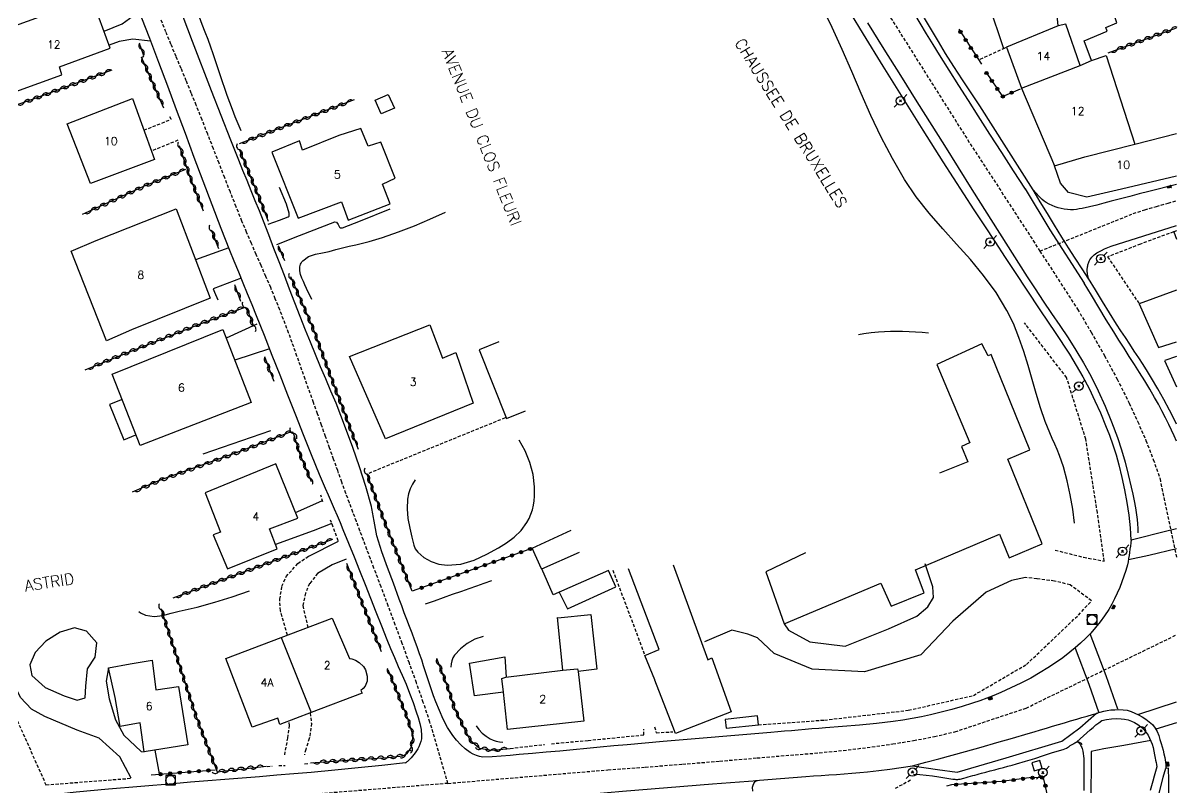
# Model space of a CAD drawing. Header units: millimetres. Extents: x 157000 to 158001, y 157000 to 158002.
# Drawn here: x 157819.8 to 158000.2, y 157739.4 to 157858.9 of the extents above; entities that cross this region are included whole.
import ezdxf
from ezdxf.enums import TextEntityAlignment as Align

# ---------------------------------------------------------------- set-up
doc = ezdxf.new("R2010")
doc.units = ezdxf.units.MM
doc.linetypes.add('DASHED', pattern=[0.75, 0.5, -0.25])
doc.layers.get('0').update_dxf_attribs({"linetype": 'CONTINUOUS'})
for name, color, linetype in [('W0001', 6, 'DASHED'), ('W0006', 2, 'CONTINUOUS'), ('W0008', 7, 'CONTINUOUS'), ('W0014', 7, 'CONTINUOUS'), ('W0017', 7, 'CONTINUOUS'), ('W0020', 2, 'CONTINUOUS'), ('W0021', 2, 'CONTINUOUS'), ('W0051', 7, 'CONTINUOUS'), ('W0101', 7, 'CONTINUOUS'), ('W0104', 1, 'CONTINUOUS'), ('W0112', 1, 'DASHED'), ('W0132', 7, 'CONTINUOUS'), ('W0300', 7, 'CONTINUOUS'), ('W0310', 3, 'CONTINUOUS'), ('W0323', 7, 'CONTINUOUS'), ('W0401', 7, 'CONTINUOUS'), ('W0420', 7, 'CONTINUOUS'), ('W0439', 7, 'CONTINUOUS'), ('W0473', 7, 'CONTINUOUS'), ('W0989', 7, 'CONTINUOUS'), ('W0991', 7, 'CONTINUOUS'), ('W1102', 7, 'CONTINUOUS')]:
    doc.layers.add(name, color=color, linetype=linetype)
doc.styles.get("Standard").update_dxf_attribs({"font": 'romans.shx', "width": 0.85})

# ---------------------------------------------------------------- blocks, each defined once
blk = doc.blocks.new('T473')
for p, q in [((-0.166667, 0.166667), (0.166667, -0.166667)), ((-0.166667, -0.166667), (0.166667, 0.166667)), ((0.500001, 0.500001), (1.000002, 1.000002)), ((-1.000002, -1.000002), (-0.500001, -0.500001))]:
    blk.add_line(p, q)
blk.add_ellipse((0, 0), major_axis=(0.471405, 0.471405), ratio=1, start_param=5.4977871438, end_param=11.780972451)
blk = doc.blocks.new('T420')
for p, q in [((0.75, 0.75), (-0.75, 0.75)), ((-0.75, 0.75), (-0.75, -0.75)), ((0.75, 0.75), (0.75, -0.75)), ((0.75, -0.75), (-0.75, -0.75))]:
    blk.add_line(p, q)
blk.add_ellipse((0, 0), major_axis=(-0.53, 0.53), ratio=1, start_param=3.926991, end_param=10.210176)
blk = doc.blocks.new('T401')
for p, q in [((-0.3, 0.3), (0, 0.3)), ((-0.3, -0.25), (-0.3, 0.3)), ((-0.3, 0.15), (0, 0.15)), ((-0.3, 0), (0, 0)), ((0, 0.3), (0, -0.25)), ((-0.3, -0.15), (0, -0.15)), ((-0.3, -0.25), (-0.3, -0.3)), ((-0.3, -0.3), (0, -0.3)), ((0, -0.3), (0, -0.25))]:
    blk.add_line(p, q)
blk = doc.blocks.new('t310o')
at = {"color": 0, "linetype": 'Continuous'}
for centre, start, end in [((-0.5, 0.38), 216.8699, 323.1304), ((0.5, -0.37), 36.8699, 143.1303)]:
    blk.add_arc(centre, 0.625, start, end, dxfattribs=at)
blk = doc.blocks.new('t323o')
at = {"color": 0, "linetype": 'Continuous'}
for radius in [0.25, 0.15]:
    blk.add_circle((0, 0), radius, dxfattribs=at)

msp = doc.modelspace()

# ---------------------------------------------------------------- linework, layer by layer
at = {"layer": 'W0001'}
for points in [[(157951.33, 157866.1), (157966.94, 157841.35), (157978.65, 157823.31)], [(157886.17, 157740.16), (157883.35, 157749.72), (157882.32, 157752.8), (157881.24, 157755.87), (157880.14, 157758.93), (157879.03, 157761.99), (157877.94, 157764.95), (157876.84, 157767.89), (157875.72, 157770.84), (157874.61, 157773.79), (157874.06, 157775.25), (157873.51, 157776.71), (157872.96, 157778.16), (157872.41, 157779.62), (157871.86, 157781.08), (157871.31, 157782.54), (157870.76, 157784), (157870.23, 157785.46), (157869.58, 157787.23), (157868.94, 157789.01), (157868.31, 157790.79), (157867.68, 157792.57), (157867.05, 157794.34), (157866.42, 157796.12), (157865.79, 157797.9), (157865.15, 157799.68), (157863.86, 157803.3), (157862.58, 157806.92), (157861.27, 157810.53), (157859.9, 157814.12), (157859.19, 157815.87), (157858.47, 157817.61), (157857.72, 157819.34), (157856.97, 157821.06), (157856.21, 157822.79), (157855.46, 157824.52), (157854.72, 157826.25), (157853.99, 157827.99), (157853.08, 157830.24), (157852.18, 157832.5), (157851.29, 157834.77), (157850.41, 157837.03), (157849.53, 157839.3), (157848.64, 157841.57), (157847.75, 157843.83), (157846.85, 157846.09), (157846.07, 157848), (157845.28, 157849.91), (157844.49, 157851.82), (157843.69, 157853.72), (157842.89, 157855.63), (157842.11, 157857.54), (157841.34, 157859.45)], [(157978.65, 157823.31), (157993.22, 157829.16), (157995.02, 157829.75), (157996.84, 157830.3), (157998.67, 157830.82), (158000, 157831.17)], [(157978.65, 157823.31), (157984.53, 157814.23), (157986.66, 157810.63), (157988.73, 157806.99), (157990.72, 157803.31), (157992.59, 157799.56), (157993.93, 157796.66), (157995.2, 157793.72), (157996.36, 157790.75), (157997.41, 157787.73), (158000, 157775.34)], [(157886.17, 157740.16), (157911.16, 157742.27), (157916.99, 157742.7), (157922.81, 157743.16), (157928.63, 157743.63), (157934.45, 157744.13), (157938.94, 157744.51), (157943.44, 157744.87), (157947.93, 157745.3), (157952.41, 157745.85), (157955.67, 157746.32), (157958.92, 157746.85), (157962.17, 157747.47), (157965.38, 157748.22), (157976.48, 157751.91), (158000, 157763.37)], [(157886.17, 157740.16), (157871.14, 157738.93), (157868.86, 157738.75), (157866.58, 157738.56), (157864.3, 157738.38), (157862.02, 157738.2), (157859.74, 157738.01), (157857.47, 157737.83), (157855.19, 157737.64), (157852.91, 157737.45), (157848.12, 157737.06), (157843.33, 157736.67), (157838.53, 157736.27), (157833.74, 157735.85), (157830.57, 157735.58), (157827.4, 157735.32), (157824.23, 157735.02), (157821.07, 157734.67), (157817.74, 157734.23)]]:
    msp.add_lwpolyline(points, dxfattribs=at)
at = {"layer": 'W0006'}
for points in [[(157986.67, 157745.13), (157986.6, 157736.6), (157986.7, 157725.03), (157986.73, 157711.4), (157987.03, 157707.82), (157987.7, 157705.71), (157988.3, 157704.36), (157997.4, 157707.34)], [(157995.98, 157746.85), (157991.74, 157746.05), (157988.64, 157745.57), (157986.65, 157745.14)], [(157933.8, 157738.92), (157933.74, 157739.56), (157933.83, 157739.88), (157933.94, 157740.14), (157934.16, 157740.43), (157934.45, 157740.61)]]:
    msp.add_lwpolyline(points, dxfattribs=at)
at = {"layer": 'W0008'}
for points in [[(157891.64, 157744.23), (157891.12, 157744.35), (157890.61, 157744.52), (157890.12, 157744.74), (157889.66, 157745), (157888.88, 157745.56), (157888.17, 157746.2), (157887.51, 157746.89), (157886.92, 157747.64), (157886.11, 157748.88), (157885.44, 157750.19), (157884.85, 157751.54), (157884.29, 157752.89), (157883.92, 157753.81), (157883.58, 157754.75), (157883.27, 157755.69), (157882.97, 157756.64), (157882.67, 157757.59), (157882.37, 157758.53), (157882.07, 157759.48), (157881.74, 157760.42), (157881.36, 157761.49), (157880.96, 157762.56), (157880.56, 157763.62), (157880.16, 157764.69), (157879.75, 157765.75), (157879.35, 157766.82), (157878.95, 157767.88), (157878.55, 157768.95), (157877.64, 157771.41), (157876.72, 157773.86), (157875.84, 157776.34), (157875.08, 157778.85), (157874.94, 157779.41), (157874.83, 157779.98), (157874.73, 157780.54), (157874.63, 157781.11), (157874.58, 157781.4), (157874.53, 157781.68), (157874.48, 157781.97), (157874.44, 157782.26), (157874.39, 157782.55), (157874.34, 157782.83), (157874.28, 157783.12), (157874.21, 157783.4), (157873.34, 157786.52), (157872.35, 157789.6), (157871.29, 157792.65), (157870.18, 157795.68), (157869.45, 157797.61), (157868.68, 157799.53), (157867.89, 157801.45), (157867.09, 157803.35), (157866.28, 157805.25), (157865.47, 157807.16), (157864.68, 157809.06), (157863.9, 157810.98), (157863.06, 157813.1), (157862.24, 157815.22), (157861.42, 157817.35), (157860.61, 157819.48), (157859.79, 157821.61), (157858.98, 157823.74), (157858.16, 157825.87), (157857.33, 157827.99), (157856.7, 157829.58), (157856.06, 157831.16), (157855.42, 157832.74), (157854.78, 157834.32), (157854.14, 157835.9), (157853.5, 157837.49), (157852.86, 157839.07), (157852.23, 157840.66), (157849.24, 157848.36), (157846.28, 157856.08), (157843.35, 157863.81)], [(157838.31, 157859.73), (157839.54, 157856.55), (157840.96, 157852.85), (157842.35, 157849.15), (157843.73, 157845.43), (157845.1, 157841.72), (157846.47, 157838.01), (157847.86, 157834.3), (157849.26, 157830.6), (157850.68, 157826.9), (157851.36, 157825.19), (157852.04, 157823.48), (157852.73, 157821.78), (157853.43, 157820.08), (157854.13, 157818.37), (157854.82, 157816.67), (157855.52, 157814.97), (157856.2, 157813.26), (157857.44, 157810.16), (157858.67, 157807.06), (157859.89, 157803.96), (157861.11, 157800.85), (157862.33, 157797.75), (157863.57, 157794.65), (157864.81, 157791.55), (157866.07, 157788.46), (157866.53, 157787.38), (157866.99, 157786.3), (157867.45, 157785.22), (157867.92, 157784.14), (157868.38, 157783.06), (157868.85, 157781.98), (157869.31, 157780.9), (157869.76, 157779.82), (157870.64, 157777.68), (157871.5, 157775.53), (157872.36, 157773.39), (157873.21, 157771.24), (157874.06, 157769.08), (157874.91, 157766.93), (157875.77, 157764.78), (157876.62, 157762.64), (157877.21, 157761.23), (157877.81, 157759.83), (157878.41, 157758.44), (157879.02, 157757.04), (157879.62, 157755.64), (157880.18, 157754.23), (157880.72, 157752.8), (157881.2, 157751.35), (157881.49, 157750.44), (157881.78, 157749.52), (157881.99, 157748.57), (157882.05, 157747.59), (157882.01, 157747.14), (157881.91, 157746.7), (157881.77, 157746.28), (157881.6, 157745.87), (157881.44, 157745.54), (157881.25, 157745.24), (157881.04, 157744.94), (157880.83, 157744.66), (157880.62, 157744.4), (157880.4, 157744.14), (157880.17, 157743.9), (157879.93, 157743.67), (157879.83, 157743.58), (157879.73, 157743.5), (157879.63, 157743.42), (157879.52, 157743.34)], [(157958.73, 157742.91), (157960.81, 157743.45), (157962.88, 157744), (157964.95, 157744.56), (157967.01, 157745.13), (157969.47, 157745.82), (157971.92, 157746.52), (157974.37, 157747.22), (157976.82, 157747.93), (157977.77, 157748.21), (157978.72, 157748.5), (157979.66, 157748.78), (157980.6, 157749.07), (157981.55, 157749.35), (157982.49, 157749.64), (157983.44, 157749.92), (157984.39, 157750.2), (157985.2, 157750.44), (157986.02, 157750.68), (157986.84, 157750.91), (157987.66, 157751.14)], [(157998.7, 157742.61), (157998.72, 157740.61), (157998.74, 157738.62), (157998.75, 157736.62), (157998.75, 157734.62), (157998.75, 157733.4), (157998.74, 157732.17), (157998.73, 157730.94), (157998.72, 157729.71), (157998.7, 157728.48), (157998.7, 157727.25), (157998.69, 157726.02), (157998.7, 157724.79), (157998.71, 157722.61), (157998.73, 157720.43), (157998.77, 157718.25), (157998.87, 157716.07), (157998.95, 157714.73), (157999.06, 157713.39), (157999.19, 157712.06), (157999.36, 157710.73), (157999.62, 157709.04), (157999.92, 157707.36), (158000, 157706.96)], [(157874.55, 157735.52), (157882.52, 157736.24), (157890.49, 157736.95), (157898.46, 157737.65), (157906.43, 157738.33), (157913.45, 157738.92), (157920.47, 157739.49), (157927.49, 157740.06), (157934.51, 157740.61)]]:
    msp.add_lwpolyline(points, dxfattribs=at)
at = {"layer": 'W0014'}
for points in [[(157969.28, 157846.01), (157967.9, 157848.03), (157966.55, 157850.07), (157965.22, 157852.13), (157963.92, 157854.2), (157962.8, 157856.03), (157961.7, 157857.87), (157960.62, 157859.72), (157959.57, 157861.59)], [(157948.98, 157860.52), (157951.03, 157857.2), (157954.12, 157852.2), (157957.23, 157847.21), (157960.35, 157842.22), (157963.5, 157837.25), (157965.1, 157834.75), (157966.72, 157832.26), (157968.35, 157829.77), (157969.98, 157827.28), (157971.61, 157824.8), (157973.24, 157822.31), (157974.87, 157819.83), (157976.5, 157817.34), (157978.75, 157813.96), (157981.04, 157810.6), (157983.27, 157807.19), (157985.35, 157803.69), (157986.33, 157801.83), (157987.25, 157799.94), (157988.11, 157798.02), (157988.92, 157796.07), (157989.5, 157794.55), (157990.04, 157793.02), (157990.54, 157791.47), (157990.98, 157789.9), (157991.46, 157787.96), (157991.87, 157786), (157992.23, 157784.03), (157992.54, 157782.05), (157992.66, 157781.08), (157992.76, 157780.1), (157992.82, 157779.12), (157992.87, 157778.13)], [(157977.6, 157832.89), (157969.28, 157846.01)], [(158000, 157833.7), (157995.64, 157832.62)], [(157978.48, 157831.9), (157977.6, 157832.89)], [(157995.64, 157832.62), (157994.17, 157832.24), (157992.71, 157831.86), (157991.25, 157831.49), (157989.79, 157831.11), (157988.65, 157830.82), (157987.52, 157830.51), (157986.38, 157830.22), (157985.23, 157829.98), (157984.79, 157829.9), (157984.35, 157829.82), (157983.9, 157829.77), (157983.45, 157829.76), (157982.95, 157829.79), (157982.46, 157829.86), (157981.97, 157829.96), (157981.49, 157830.09), (157981.01, 157830.25), (157980.54, 157830.43), (157980.09, 157830.65), (157979.65, 157830.9), (157979.33, 157831.12), (157979.02, 157831.36), (157978.74, 157831.62), (157978.48, 157831.9)], [(157989.8, 157824.07), (158000, 157827.32)], [(157986.22, 157819.03), (157986.12, 157819.41), (157986.06, 157819.79), (157986.03, 157820.18), (157986.04, 157820.58), (157986.06, 157820.72), (157986.08, 157820.87), (157986.11, 157821.02), (157986.14, 157821.16), (157986.18, 157821.31), (157986.23, 157821.45), (157986.29, 157821.59), (157986.35, 157821.72), (157986.46, 157821.94), (157986.59, 157822.15), (157986.74, 157822.35), (157986.9, 157822.54), (157987.1, 157822.71), (157987.31, 157822.87), (157987.54, 157823.02), (157987.76, 157823.15), (157988.25, 157823.42), (157988.76, 157823.66), (157989.27, 157823.88), (157989.8, 157824.07)], [(158000, 157796.25), (157999.76, 157796.75), (157998.9, 157798.45), (157997.99, 157800.13), (157997.06, 157801.79), (157996.09, 157803.44), (157995.44, 157804.52), (157994.77, 157805.58), (157994.08, 157806.64), (157993.39, 157807.7), (157992.69, 157808.75), (157992, 157809.8), (157991.31, 157810.86), (157990.63, 157811.92), (157989.52, 157813.69), (157988.41, 157815.46), (157987.32, 157817.24), (157986.23, 157819.03)], [(157992.88, 157778.21), (157992.83, 157777.71), (157992.78, 157777.21), (157992.72, 157776.72), (157992.65, 157776.22), (157992.58, 157775.74), (157992.5, 157775.27), (157992.42, 157774.79), (157992.31, 157774.32), (157992.06, 157773.41), (157991.77, 157772.51), (157991.46, 157771.62), (157991.11, 157770.74), (157990.73, 157769.86), (157990.32, 157768.99), (157989.88, 157768.14), (157989.4, 157767.31), (157988.76, 157766.34), (157988.08, 157765.4), (157987.35, 157764.49), (157986.59, 157763.62), (157985.82, 157762.82), (157985.01, 157762.06), (157984.18, 157761.33), (157983.32, 157760.63), (157982.21, 157759.78), (157981.07, 157758.97), (157979.91, 157758.19), (157978.71, 157757.46), (157977.21, 157756.61), (157975.68, 157755.81), (157974.12, 157755.07), (157972.55, 157754.36), (157971.46, 157753.9), (157970.36, 157753.46), (157969.25, 157753.06), (157968.13, 157752.68), (157966.5, 157752.17), (157964.87, 157751.69), (157963.23, 157751.26), (157961.58, 157750.86), (157960.13, 157750.55), (157958.67, 157750.27), (157957.21, 157750.02), (157955.74, 157749.81), (157953.1, 157749.5), (157950.46, 157749.26), (157947.81, 157749.06), (157945.16, 157748.85), (157944.09, 157748.75), (157943.02, 157748.66), (157941.96, 157748.57), (157940.89, 157748.48), (157939.82, 157748.39), (157938.75, 157748.31), (157937.69, 157748.22), (157936.62, 157748.13), (157931.01, 157747.65), (157925.4, 157747.17), (157919.79, 157746.69), (157914.19, 157746.2), (157912.07, 157746.01), (157909.96, 157745.81), (157907.85, 157745.61), (157905.74, 157745.41), (157903.63, 157745.21), (157901.51, 157745.02), (157899.4, 157744.83), (157897.29, 157744.65), (157895.87, 157744.53), (157894.46, 157744.42), (157893.05, 157744.32), (157891.64, 157744.23)], [(157987.5, 157751.11), (157988.05, 157751.29), (157988.61, 157751.43), (157989.17, 157751.55), (157989.74, 157751.62), (157990.37, 157751.67), (157991, 157751.7), (157991.64, 157751.67), (157992.26, 157751.57), (157992.89, 157751.39), (157993.48, 157751.15), (157994.06, 157750.87), (157994.61, 157750.54), (157995.17, 157750.18), (157995.72, 157749.78), (157996.23, 157749.33), (157996.66, 157748.8), (157996.99, 157748.24), (157997.21, 157747.63), (157997.39, 157747.01), (157997.57, 157746.4), (157997.74, 157745.86), (157997.89, 157745.32), (157998.03, 157744.77), (157998.14, 157744.22), (157998.21, 157743.83), (157998.27, 157743.45), (157998.31, 157743.05), (157998.34, 157742.66)], [(157984.42, 157746.64), (157984.93, 157747.12), (157985.45, 157747.6), (157985.98, 157748.06), (157986.51, 157748.53), (157986.96, 157748.9), (157987.41, 157749.28), (157987.86, 157749.64), (157988.32, 157750)], [(157988.32, 157750), (157989.06, 157750.16), (157989.82, 157750.25), (157990.57, 157750.28), (157991.33, 157750.24), (157991.87, 157750.17), (157992.41, 157750.06), (157992.94, 157749.9), (157993.44, 157749.68), (157993.96, 157749.37), (157994.43, 157748.99), (157994.86, 157748.58), (157995.25, 157748.12), (157995.54, 157747.69), (157995.79, 157747.24), (157995.99, 157746.76), (157996.17, 157746.28), (157996.33, 157745.74), (157996.46, 157745.19), (157996.56, 157744.64), (157996.67, 157744.09), (157996.73, 157743.76), (157996.8, 157743.42), (157996.86, 157743.09), (157996.92, 157742.75)], [(157958.89, 157741.62), (157959.88, 157741.53), (157960.87, 157741.42), (157961.86, 157741.31), (157962.84, 157741.18), (157963.16, 157741.13), (157963.47, 157741.08), (157963.78, 157741.02), (157964.09, 157740.96), (157964.4, 157740.91), (157964.71, 157740.86), (157965.03, 157740.82), (157965.34, 157740.79), (157965.5, 157740.78), (157965.66, 157740.77), (157965.82, 157740.78), (157965.98, 157740.79), (157966.18, 157740.83), (157966.38, 157740.88), (157966.57, 157740.94), (157966.77, 157740.99), (157967.11, 157741.08), (157967.46, 157741.18), (157967.8, 157741.27), (157968.15, 157741.37), (157968.49, 157741.46), (157968.84, 157741.56), (157969.18, 157741.66), (157969.53, 157741.75), (157970.21, 157741.93), (157970.9, 157742.11), (157971.58, 157742.29), (157972.27, 157742.46), (157972.96, 157742.64), (157973.64, 157742.82), (157974.33, 157743.01), (157975.01, 157743.2), (157976.42, 157743.62), (157977.83, 157744.06), (157979.23, 157744.52), (157980.63, 157744.96), (157981.17, 157745.12), (157981.72, 157745.27), (157982.26, 157745.43), (157982.79, 157745.65), (157982.85, 157745.68), (157982.9, 157745.71), (157982.95, 157745.75), (157983, 157745.78), (157983.05, 157745.82), (157983.1, 157745.86), (157983.15, 157745.89), (157983.2, 157745.93), (157983.4, 157746.05), (157983.59, 157746.18), (157983.79, 157746.29), (157983.98, 157746.41), (157984.01, 157746.43), (157984.04, 157746.44), (157984.07, 157746.46), (157984.1, 157746.47), (157984.13, 157746.49), (157984.16, 157746.51), (157984.19, 157746.52), (157984.22, 157746.54), (157984.24, 157746.55), (157984.26, 157746.56), (157984.28, 157746.58), (157984.3, 157746.59), (157984.33, 157746.6), (157984.35, 157746.62), (157984.37, 157746.63), (157984.4, 157746.63), (157984.52, 157746.64), (157984.64, 157746.63), (157984.76, 157746.61), (157984.88, 157746.56), (157984.98, 157746.5), (157985.07, 157746.42), (157985.15, 157746.33), (157985.22, 157746.22)], [(157984.54, 157746.75), (157984.7, 157746.56), (157984.85, 157746.37), (157984.98, 157746.16), (157985.1, 157745.94), (157985.19, 157745.76), (157985.26, 157745.58), (157985.32, 157745.39), (157985.36, 157745.2), (157985.5, 157744.02), (157985.53, 157742.83), (157985.51, 157741.64), (157985.51, 157740.47), (157985.52, 157739.03)], [(157879.51, 157743.35), (157875.84, 157742.96), (157872.16, 157742.59), (157868.48, 157742.23), (157864.8, 157741.88), (157862.11, 157741.64), (157859.42, 157741.42), (157856.72, 157741.2), (157854.03, 157740.98), (157851.33, 157740.77), (157848.64, 157740.55), (157845.95, 157740.33), (157843.26, 157740.1), (157838.2, 157739.67), (157833.14, 157739.26), (157828.08, 157738.8), (157823.04, 157738.23), (157818.58, 157737.65)], [(157934.19, 157740.59), (157936.16, 157740.75), (157938.13, 157740.91), (157940.1, 157741.07), (157942.07, 157741.23), (157943.27, 157741.32), (157944.47, 157741.4), (157945.67, 157741.48), (157946.88, 157741.56), (157948.08, 157741.65), (157949.28, 157741.74), (157950.49, 157741.84), (157951.69, 157741.96), (157953.46, 157742.16), (157955.22, 157742.38), (157956.99, 157742.63), (157958.75, 157742.91)], [(157996.92, 157742.75), (157996.7, 157742.01), (157996.5, 157741.27), (157996.29, 157740.52), (157996.09, 157739.78), (157995.89, 157739.06)]]:
    msp.add_lwpolyline(points, dxfattribs=at)
at = {"layer": 'W0017'}
for points in [[(157832.45, 157857.68), (157835.28, 157858.81), (157836.39, 157859.64), (157836.92, 157860.08)], [(157839.7, 157856.12), (157836.94, 157856.42), (157834.81, 157856.05), (157833.26, 157855.46)], [(157858.1, 157827.54), (157859.84, 157828.15), (157861.21, 157828.68), (157861.35, 157828.77), (157861.34, 157829.24), (157860.93, 157830.66), (157859.86, 157833.25)], [(157859.45, 157824.33), (157862.95, 157825.76), (157868.49, 157827.86), (157868.78, 157827.81), (157869.02, 157827.47), (157869.23, 157827.06), (157869.34, 157826.94), (157869.7, 157826.96), (157872.51, 157828.06), (157877.15, 157829.9)], [(157851.91, 157823.84), (157846.72, 157821.97)], [(157853.85, 157819.08), (157849.48, 157817.4)], [(157849.48, 157817.4), (157849.7, 157816.92), (157850.19, 157815.69)], [(157856.29, 157811.88), (157851.52, 157809.73)], [(157858.28, 157808.06), (157852.86, 157806.26)], [(157862.35, 157782.49), (157866.48, 157784.31)], [(157868.03, 157780.75), (157865.13, 157779.61), (157859.25, 157777.45)], [(157864.42, 157775.66), (157864.44, 157775.67), (157869.08, 157777.97)], [(157870.26, 157775.19), (157868.09, 157774.29), (157865.81, 157772.96)], [(157938.68, 157765.07), (157939.38, 157764.09), (157942.69, 157762.28), (157948.22, 157761.59), (157955, 157764.29), (157959.4, 157766.27), (157961.15, 157767.73), (157962.03, 157769.22), (157961.92, 157770.85), (157960.73, 157774.48)], [(157976.42, 157772.3), (157974.21, 157771.86), (157970.26, 157770.01), (157965.05, 157765.49), (157960.06, 157760.24), (157951.26, 157757.6), (157943.06, 157757.98), (157937.14, 157760.44), (157934.52, 157762.89), (157933.01, 157763.45), (157930.52, 157764.07), (157926.26, 157762.26)], [(157836.7, 157740.95), (157834.88, 157744.3), (157831.68, 157747.2), (157828.26, 157748.49), (157823.19, 157750.61), (157821.09, 157751.73), (157819.39, 157753.55), (157817.46, 157757.54), (157817.38, 157759.8), (157816.47, 157762.62), (157815.74, 157764.31)], [(157833.15, 157758.2), (157832.75, 157756.1), (157833.26, 157753.37), (157834.23, 157750.1), (157835.54, 157747.68), (157838.22, 157745.14), (157838.73, 157745.06)], [(157840.37, 157745.33), (157841.05, 157741.67)]]:
    msp.add_lwpolyline(points, dxfattribs=at)
msp.add_lwpolyline([(157823.36, 157762.36), (157821.7, 157760.61), (157820.85, 157758.65), (157821.15, 157757.03), (157823.23, 157755.11), (157826.23, 157753.84), (157828.26, 157753.18), (157829.47, 157753.51), (157829.6, 157755.36), (157829.86, 157758.05), (157831.06, 157759.86), (157831.33, 157762.13), (157829.72, 157763.91), (157827.84, 157764.46), (157825.57, 157763.8)], close=True, dxfattribs=at)
at = {"layer": 'W0020'}
for points in [[(157992.88, 157778.21), (157998.67, 157779.64), (158000, 157779.96)], [(158000, 157776.82), (157995.69, 157775.78)], [(157995.69, 157775.78), (157992.5, 157775.06)], [(157990.83, 157751.73), (157989.01, 157756.98), (157986.5, 157763.52)], [(157984.13, 157761.29), (157986.29, 157755.63), (157987.87, 157751.19)], [(157993.94, 157750.93), (158000, 157752.87)], [(158000, 157749.61), (157996.77, 157748.6)]]:
    msp.add_lwpolyline(points, dxfattribs=at)
at = {"layer": 'W0021'}
for points in [[(157958.75, 157742.91), (157962.65, 157742.34), (157965.74, 157741.9), (157973.4, 157744.16), (157982.07, 157746.73), (157984.9, 157748.85), (157987.5, 157751.11)], [(158000, 157705.29), (157998.65, 157707.98), (157997.32, 157710.67), (157996.93, 157711.32), (157996.75, 157711.71), (157996.71, 157712), (157996.65, 157712.63), (157996.23, 157720.82), (157996.19, 157728.03), (157996.19, 157732.42), (157996.24, 157734.53), (157996.38, 157735.24), (157996.66, 157736.3), (157997.26, 157738.6), (157997.92, 157741.13), (157998.32, 157742.54), (157998.38, 157742.57), (157998.47, 157742.57), (157998.7, 157742.55)]]:
    msp.add_lwpolyline(points, dxfattribs=at)
at = {"layer": 'W0051'}
for points in [[(157951.7, 157858.99), (157954.27, 157854.87), (157956.85, 157850.74), (157959.43, 157846.62), (157963.72, 157839.79), (157968.01, 157832.95), (157972.31, 157826.13), (157976.64, 157819.31), (157977.89, 157817.39), (157979.17, 157815.48), (157980.46, 157813.58), (157981.76, 157811.68), (157983.04, 157809.77), (157984.28, 157807.83), (157985.47, 157805.86), (157986.59, 157803.84), (157987.77, 157801.49), (157988.85, 157799.09), (157989.84, 157796.66), (157990.76, 157794.19), (157991.39, 157792.28), (157991.95, 157790.34), (157992.45, 157788.4), (157992.92, 157786.44), (157993.17, 157785.36), (157993.39, 157784.28), (157993.59, 157783.19), (157993.75, 157782.1), (157993.83, 157781.4), (157993.89, 157780.7), (157993.93, 157780), (157993.95, 157779.29)], [(157976.38, 157832.98), (157974.53, 157835.84), (157972.68, 157838.71), (157970.83, 157841.58), (157968.99, 157844.46), (157967.48, 157846.83), (157965.96, 157849.2), (157964.46, 157851.57), (157962.97, 157853.96), (157961.95, 157855.6), (157960.95, 157857.25), (157959.95, 157858.91), (157958.96, 157860.57)], [(157976.33, 157833.05), (157980.21, 157826.61)], [(157986.3, 157818.92), (157985.23, 157820.56), (157984.17, 157822.2), (157983.12, 157823.84), (157982.09, 157825.5), (157980.95, 157827.34), (157979.82, 157829.18), (157978.7, 157831.03), (157977.6, 157832.89)], [(157980.21, 157826.61), (157985.54, 157818.32)], [(158000, 157793.62), (157999.64, 157794.44), (157998.81, 157796.2), (157998.27, 157797.28), (157997.72, 157798.35), (157997.15, 157799.41), (157996.56, 157800.46), (157995.8, 157801.76), (157995.02, 157803.05), (157994.22, 157804.33), (157993.42, 157805.6), (157992.6, 157806.86), (157991.79, 157808.13), (157990.99, 157809.4), (157990.19, 157810.68), (157989.02, 157812.58), (157987.85, 157814.49), (157986.69, 157816.4), (157985.54, 157818.32)]]:
    msp.add_lwpolyline(points, dxfattribs=at)
at = {"layer": 'W0101'}
for points in [[(157981.51, 157858.52), (157981.33, 157860.1), (157979.47, 157865.39), (157970.62, 157861.92), (157972.98, 157854.95), (157973.45, 157855.16)], [(157984.95, 157852.28), (157982.68, 157858.77), (157981.51, 157858.52)], [(157973.45, 157855.16), (157975.78, 157848.75)], [(157986.7, 157853.11), (157989, 157853.88), (157993.49, 157840.01)], [(157984.95, 157852.28), (157986.7, 157853.11)], [(157975.78, 157848.75), (157980.93, 157836.64)], [(157993.49, 157840.01), (158000, 157841.67)], [(158000, 157835.03), (157991.42, 157832.97), (157985.96, 157831.71), (157983.09, 157832.48), (157981.88, 157833.9), (157980.93, 157836.64)], [(157938.68, 157765.07), (157953.81, 157771.42), (157955.43, 157767.82), (157960.56, 157769.9), (157959.19, 157773.54), (157972.34, 157779.1), (157973.87, 157775.37), (157979.02, 157777.58), (157973.63, 157790.8), (157977.06, 157792.24), (157971.04, 157807.16), (157970.56, 157806.95), (157969.56, 157808.82), (157962.56, 157805.57), (157967.68, 157793.35), (157967.66, 157793.34), (157966.42, 157792.76), (157967.4, 157790.39), (157962.95, 157788.6)], [(158000, 157806.83), (157998.16, 157806.21)], [(157998.11, 157806.21), (158000, 157802.1)], [(157942.04, 157776.17), (157935.81, 157773.22), (157938.68, 157765.07)], [(157921.33, 157774.32), (157926.79, 157759.47), (157927.41, 157759.78), (157930.41, 157751.33), (157921.7, 157747.97)], [(157921.7, 157747.97), (157921.28, 157749.06), (157918.49, 157756.28), (157918.48, 157756.31), (157916.9, 157760.13), (157919.14, 157761.07), (157914.35, 157773.69)], [(157860.11, 157762.95), (157868.08, 157765.97), (157870.78, 157759.67), (157871.17, 157759.6), (157871.73, 157759.38), (157872.29, 157759.04), (157872.96, 157758.43), (157873.27, 157757.88), (157873.56, 157756.9), (157873.56, 157756.11), (157873.23, 157755.36), (157872.9, 157754.97), (157872.54, 157754.69), (157872.76, 157754.24), (157864.81, 157751.23)], [(157851.46, 157759.67), (157860.11, 157762.95)], [(157864.81, 157751.23), (157859.9, 157749.38), (157859.58, 157750.33), (157855.59, 157748.94), (157851.46, 157759.67)], [(157904.13, 157757.84), (157906.4, 157758.06), (157906.49, 157757.64), (157907.39, 157749.88), (157895.49, 157748.56), (157894.83, 157754.42), (157894.56, 157756.56), (157895.23, 157756.74), (157904.13, 157757.84), (157904.12, 157757.84)]]:
    msp.add_lwpolyline(points, dxfattribs=at)
for points in [[(157830.54, 157862.9), (157815.31, 157857.38), (157818.64, 157848.23), (157825.83, 157850.83), (157825.46, 157852.09), (157833.42, 157855.01)], [(157836.88, 157847.14), (157838.3, 157843.22), (157840.3, 157837.62), (157830.32, 157833.85), (157826.67, 157843.17)], [(157858.66, 157838.79), (157862.78, 157828.44), (157869.55, 157831), (157870.6, 157828.14), (157877.13, 157830.72), (157875.96, 157833.79), (157877.93, 157834.69), (157875.68, 157840.32), (157873.72, 157839.68), (157872.54, 157842.44), (157869.12, 157841.37), (157863.44, 157839.1), (157863.46, 157839.1), (157863, 157840.54)], [(157843.68, 157829.89), (157849.02, 157815.98), (157836.73, 157811.02), (157832.82, 157809.3), (157827.29, 157823.31), (157831.2, 157824.99), (157831.19, 157824.98)], [(157851.01, 157811.04), (157855.4, 157799.66), (157838.07, 157792.93), (157833.7, 157804.08)], [(157876.39, 157793.96), (157870.79, 157806.85), (157883.36, 157811.78), (157885.3, 157806.6), (157887.39, 157807.47), (157890.09, 157799.53)], [(157859.3, 157790.06), (157848.25, 157785.55), (157850.64, 157779.38), (157849.49, 157778.99), (157851.7, 157773.65), (157859.49, 157776.81), (157858.3, 157779.92), (157862.73, 157781.58)], [(157845.55, 157746.19), (157838.73, 157745.06), (157838.09, 157749.64), (157834.96, 157749.06), (157834.15, 157753.57), (157833.15, 157758.2), (157836.51, 157758.81), (157839.95, 157759.39), (157840.52, 157754.77), (157844.08, 157755.29)]]:
    msp.add_lwpolyline(points, close=True, dxfattribs=at)
at = {"layer": 'W0104'}
for points in [[(157986.7, 157853.11), (157985.57, 157856.14), (157989.16, 157857.68), (157988.96, 157858.26), (157990.67, 157858.99), (157989.79, 157861.64), (157987.95, 157867.5), (157984.56, 157866.38), (157986.15, 157861.68), (157981.33, 157860.1)], [(157894.14, 157809.15), (157891.03, 157807.91)], [(157891.03, 157807.91), (157895.29, 157797.18), (157898.27, 157798.36)], [(157835.26, 157800.11), (157833.3, 157799.37), (157835.54, 157793.82), (157837.41, 157794.6)], [(157900.8, 157773.66), (157899.3, 157776.92), (157905.42, 157779.73)], [(157900.81, 157773.67), (157906.74, 157776.29)], [(157911.23, 157773.41), (157911.24, 157773.39), (157902.61, 157769.59), (157900.81, 157773.67)], [(157903.56, 157770.01), (157904.82, 157767.45), (157912.41, 157770.87), (157911.24, 157773.39)], [(157904.12, 157757.84), (157903.3, 157766.06), (157903.32, 157766.04)], [(157903.32, 157766.04), (157908.47, 157766.53), (157909.45, 157757.99), (157906.5, 157757.63), (157906.49, 157757.64)], [(157894.83, 157754.42), (157890.29, 157753.83), (157889.52, 157758.94), (157895.03, 157759.9), (157895.24, 157756.73), (157895.23, 157756.74)]]:
    msp.add_lwpolyline(points, dxfattribs=at)
for points in [[(157874.79, 157846.88), (157876.84, 157847.8), (157877.8, 157845.66), (157875.75, 157844.74)], [(157929.61, 157748.77), (157934.67, 157749.31), (157934.52, 157750.7), (157929.46, 157750.16)]]:
    msp.add_lwpolyline(points, close=True, dxfattribs=at)
at = {"layer": 'W0112'}
for points in [[(157969.33, 157853.28), (157973.1, 157855)], [(157838.67, 157842.2), (157842.94, 157843.9), (157842.92, 157843.91), (157842.73, 157844.26)], [(157843.99, 157840.63), (157839.83, 157838.93)], [(157999.53, 157826.31), (157994.35, 157824.4), (157989.23, 157822.41), (157994.18, 157815.06)], [(157988.7, 157774.88), (157987.62, 157782.47), (157985.82, 157793.91), (157982.82, 157803.54), (157976.26, 157812.08)], [(157895.09, 157797.25), (157873.54, 157788.49)], [(157866.63, 157784.13), (157866.29, 157785.19)], [(157869.01, 157778.07), (157867.83, 157781.29)], [(157981.04, 157776.59), (157985.47, 157775.49), (157988.7, 157774.88)], [(157861.1, 157763.32), (157859.98, 157767.12), (157859.9, 157768.91), (157860.23, 157770.94), (157860.88, 157772.45), (157862.72, 157774.51), (157864.4, 157775.67)], [(157865.81, 157772.96), (157864.54, 157771.36), (157863.9, 157769.88), (157863.51, 157767.92), (157864.26, 157764.52)], [(157911.91, 157773.47), (157912.44, 157772.09), (157916.87, 157760.33)], [(157986.71, 157768.68), (157983.37, 157771.18), (157980.92, 157771.76), (157978.17, 157772.13), (157976.42, 157772.3)], [(157934.67, 157749.31), (157944.98, 157750.05), (157958.09, 157751.57), (157968.27, 157753.9), (157976.54, 157758.73), (157984.67, 157766.45), (157986.71, 157768.68)], [(157812.61, 157763.93), (157818.28, 157751.33), (157823.35, 157739.94)], [(157864.62, 157751.16), (157864.84, 157749.53), (157864.51, 157747.15), (157863.94, 157745.44), (157863.74, 157744.63)], [(157860.66, 157744.59), (157861.15, 157747.24), (157861.39, 157749.18), (157861.34, 157749.92)], [(157918.43, 157748.99), (157918.71, 157748.07), (157921.29, 157748.2)], [(157902.32, 157746.35), (157908.05, 157746.87), (157916.79, 157747.73), (157916.76, 157748.6)], [(157895.89, 157745.61), (157901.25, 157746.25)], [(157857.91, 157742.78), (157858.72, 157742.85)], [(157859.72, 157742.94), (157860.74, 157742.97)], [(157863.76, 157743.22), (157864.51, 157743.3)], [(157823.36, 157739.93), (157836.71, 157740.96)], [(157958.44, 157740.64), (157955.96, 157739.33)]]:
    msp.add_lwpolyline(points, dxfattribs=at)
at = {"layer": 'W0132'}
for points in [[(158000, 157826.46), (157999.58, 157826.31), (158000, 157825.16)], [(158000, 157817.22), (157994.18, 157815.06), (157997.15, 157808.23), (158000, 157809.11)]]:
    msp.add_lwpolyline(points, dxfattribs=at)
at = {"layer": 'W0300'}
for points in [[(157984.04, 157780.79), (157983.77, 157783.02), (157983.39, 157785.23), (157982.91, 157787.42), (157982.33, 157789.59), (157982.04, 157790.5), (157981.71, 157791.4), (157981.35, 157792.29), (157980.97, 157793.17), (157980.58, 157794.04), (157980.2, 157794.92), (157979.83, 157795.8), (157979.49, 157796.69), (157978.73, 157798.85), (157978.06, 157801.04), (157977.43, 157803.25), (157976.8, 157805.45), (157976.13, 157807.65), (157975.38, 157809.83), (157974.51, 157811.98), (157973.48, 157814.05), (157971.79, 157816.84), (157969.86, 157819.48), (157967.79, 157821.99), (157965.63, 157824.41), (157963.46, 157826.81), (157961.34, 157829.26), (157959.33, 157831.81), (157957.51, 157834.5), (157955.61, 157837.76), (157953.87, 157841.1), (157952.25, 157844.51), (157950.73, 157847.94), (157949.24, 157851.39), (157947.73, 157854.83), (157946.17, 157858.24), (157944.51, 157861.61)], [(157847.28, 157859.92), (157847.74, 157858.75), (157848.2, 157857.59), (157848.65, 157856.42), (157849.08, 157855.24), (157849.45, 157854.16), (157849.81, 157853.07), (157850.17, 157851.99), (157850.52, 157850.9), (157850.89, 157849.82), (157851.25, 157848.74), (157851.63, 157847.66), (157852.02, 157846.58), (157852.45, 157845.46), (157852.88, 157844.35), (157853.34, 157843.24), (157853.81, 157842.14)], [(157864.92, 157815.77), (157864.63, 157816.32), (157864.35, 157816.88), (157864.08, 157817.45), (157863.83, 157818.02), (157863.58, 157818.54), (157863.32, 157819.07), (157863.11, 157819.63), (157863.01, 157820.22), (157863.01, 157820.43), (157863.02, 157820.64), (157863.04, 157820.84), (157863.08, 157821.05), (157863.14, 157821.25), (157863.22, 157821.45), (157863.34, 157821.64), (157863.47, 157821.81), (157864.4, 157822.47), (157865.49, 157822.83), (157866.58, 157823.02), (157867.59, 157823.24), (157868.63, 157823.54), (157869.67, 157823.81), (157870.72, 157824.06), (157871.78, 157824.31), (157872.83, 157824.56), (157873.88, 157824.82), (157874.92, 157825.11), (157875.95, 157825.43), (157878.45, 157826.3), (157880.92, 157827.25), (157883.36, 157828.28), (157885.77, 157829.38)], [(157961.24, 157810.49), (157960.23, 157810.59), (157959.22, 157810.67), (157958.21, 157810.72), (157957.19, 157810.75), (157956.25, 157810.76), (157955.31, 157810.75), (157954.37, 157810.71), (157953.43, 157810.65), (157952.28, 157810.52), (157951.12, 157810.37), (157950.33, 157810.23)], [(157858.45, 157795.25), (157847.87, 157791.6)], [(157881.07, 157787.57), (157880.63, 157786.88), (157880.28, 157786.15), (157880.02, 157785.38), (157879.86, 157784.58), (157879.78, 157783.05), (157879.92, 157781.54), (157880.2, 157780.05), (157880.54, 157778.6), (157880.68, 157778), (157880.83, 157777.39), (157881.07, 157776.79), (157881.45, 157776.26), (157882.42, 157775.43), (157883.55, 157774.81), (157884.76, 157774.42), (157886.02, 157774.26), (157888.2, 157774.42), (157890.28, 157775.04), (157892.22, 157775.94), (157894.05, 157776.95), (157895.31, 157777.73), (157896.52, 157778.62), (157897.62, 157779.66), (157898.51, 157780.9), (157898.85, 157781.54), (157899.13, 157782.21), (157899.35, 157782.9), (157899.51, 157783.61), (157899.62, 157784.32), (157899.68, 157785.04), (157899.71, 157785.75), (157899.69, 157786.47), (157899.46, 157788.4), (157898.97, 157790.29), (157898.25, 157792.09), (157897.3, 157793.79)], [(157882.64, 157768.21), (157884.06, 157768.7), (157885.48, 157769.2), (157886.9, 157769.69), (157888.31, 157770.19), (157889.49, 157770.6), (157890.66, 157771.02), (157891.84, 157771.44), (157893.02, 157771.86)], [(157837.85, 157767.03), (157838.14, 157766.79), (157838.89, 157766.42), (157840.26, 157766.21), (157841.64, 157766.39), (157842.94, 157766.75), (157844.18, 157767.07), (157846.98, 157767.7), (157849.75, 157768.44), (157852.48, 157769.29), (157855.18, 157770.26)], [(157891.68, 157763.09), (157890.39, 157762.66), (157889.19, 157762.02), (157888.12, 157761.18), (157887.21, 157760.17), (157886.95, 157759.75), (157886.76, 157759.29), (157886.65, 157758.81), (157886.63, 157758.32)], [(157890.55, 157749.14), (157891.01, 157748.55), (157891.53, 157748.01), (157892.12, 157747.54), (157892.75, 157747.14), (157893.22, 157746.91), (157893.71, 157746.74), (157894.22, 157746.63), (157894.73, 157746.57)]]:
    msp.add_lwpolyline(points, dxfattribs=at)
at = {"layer": 'W0310'}
for points in [[(157989.33, 157854.28), (158000, 157858.2)], [(157838.3, 157853.6), (157838.53, 157853.67), (157838.64, 157853.79), (157838.51, 157854.26), (157838.05, 157855.56)], [(157841.8, 157845.63), (157839.9, 157849.91), (157838.3, 157853.61)], [(157833.63, 157851.58), (157821.21, 157847.01), (157815.52, 157845.02), (157811.77, 157843.61), (157812.71, 157840.67), (157814.62, 157836.47), (157814.66, 157836.38)], [(157871.52, 157846.93), (157865.71, 157844.76), (157853.54, 157840.08)], [(157847.96, 157829.54), (157845.86, 157834.96), (157844.24, 157839.77)], [(157853.57, 157839.22), (157856.54, 157831.98), (157858.07, 157827.98)], [(157845.16, 157836.06), (157838.6, 157833.39), (157829.49, 157829.22), (157829.04, 157829.05)], [(157850.39, 157823.64), (157849.24, 157826.58)], [(157859.77, 157824.02), (157860.16, 157822.89), (157860.63, 157821.83)], [(157861.55, 157819.35), (157865.1, 157811.19), (157868.08, 157803.12), (157872.12, 157792.35)], [(157853.81, 157815.46), (157852.88, 157818.04)], [(157829.48, 157804.77), (157836.4, 157807.57), (157847.35, 157811.92), (157854.49, 157814.56), (157855, 157813.65), (157855.78, 157811.56)], [(157857.5, 157806.85), (157858.38, 157804.44), (157858.95, 157802.98)], [(157864.85, 157787.24), (157863.08, 157791.52), (157862.09, 157794.73), (157861.91, 157795.03), (157861.28, 157794.94), (157853.65, 157791.98), (157841.22, 157787.5), (157836.85, 157785.65)], [(157873.45, 157788.6), (157876.19, 157781.15), (157880.5, 157770.24)], [(157843.22, 157769.12), (157868.2, 157778.29)], [(157875.76, 157760.72), (157870.35, 157774.5)], [(157841.33, 157767.46), (157846.81, 157750.59), (157850.09, 157741.98), (157857.8, 157742.86)], [(157884.37, 157759.71), (157886.16, 157755.1), (157887.24, 157751.76), (157889.02, 157748.12), (157889.65, 157746.9), (157891.11, 157745.68), (157892.97, 157745.36), (157895.34, 157745.53), (157895.9, 157745.61)], [(157864.68, 157743.38), (157871.17, 157743.81), (157876.85, 157744.22), (157879.12, 157744.45), (157879.78, 157744.84), (157880.47, 157745.82), (157880.73, 157747.6), (157879.77, 157750.54), (157876.84, 157757.92)]]:
    msp.add_lwpolyline(points, dxfattribs=at)
at = {"layer": 'W0323'}
for points in [[(157965.96, 157857.96), (157969.5, 157852.52)], [(157970.26, 157851.19), (157972.81, 157847.45), (157975.61, 157848.65)], [(157880.64, 157770.22), (157899.6, 157776.99)], [(157839.78, 157741.47), (157849.81, 157742.27)], [(157980.89, 157732.51), (157980.29, 157736.17), (157979.48, 157739.93), (157979.2, 157741.02), (157978.95, 157741.07), (157976.95, 157741.01), (157972.66, 157740.44), (157967.94, 157740.12), (157964.83, 157739.91), (157964.07, 157739.74)]]:
    msp.add_lwpolyline(points, dxfattribs=at)
at = {"layer": 'W0439'}
msp.add_lwpolyline([(157978.62, 157743.71), (157977.41, 157743.35), (157977.77, 157742.13), (157978.99, 157742.49)], close=True, dxfattribs=at)
at = {"layer": 'W1102'}
for points in [[(157981.51, 157858.52), (157973.45, 157855.16)], [(157975.78, 157848.75), (157984.95, 157852.28)], [(157980.96, 157836.5), (157980.93, 157836.64), (157985.66, 157838.02), (157993.49, 157840.01)], [(157860.11, 157762.95), (157864.81, 157751.23)]]:
    msp.add_lwpolyline(points, dxfattribs=at)

# ---------------------------------------------------------------- block references
at = {"layer": 'W0310'}
for p, rotation in [((157996.37, 157856.87), 20.1835958472201), ((157997.77, 157857.39), 20.1835958472201), ((157999.18, 157857.9), 20.1835958472201), ((157838.3, 157854.84), 109.2251853257028), ((157990.73, 157854.8), 20.1835958472201), ((157992.14, 157855.32), 20.1835958472201), ((157993.55, 157855.83), 20.1835958472201), ((157994.96, 157856.35), 20.1835958472201), ((157838.79, 157852.49), 113.4204420635449), ((157832.63, 157851.21), 200.2188689685882), ((157839.38, 157851.12), 113.4204420635449), ((157828.41, 157849.65), 200.2188689685882), ((157829.81, 157850.17), 200.2188689685882), ((157831.22, 157850.69), 200.2188689685882), ((157839.98, 157849.74), 113.83457741811), ((157822.78, 157847.58), 200.2188689685882), ((157824.18, 157848.1), 200.2188689685882), ((157825.59, 157848.62), 200.2188689685882), ((157827, 157849.14), 200.2188689685882), ((157840.59, 157848.37), 113.83457741811), ((157841.19, 157847), 113.83457741811), ((157819.95, 157846.56), 199.2644803626601), ((157821.37, 157847.06), 200.2188689685882), ((157868.95, 157845.97), 200.5441543158827), ((157870.36, 157846.5), 200.5441543158827), ((157863.34, 157843.84), 201.01069469333), ((157864.74, 157844.38), 201.01069469333), ((157866.14, 157844.92), 200.5441543158827), ((157867.55, 157845.44), 200.5441543158827), ((157859.14, 157842.23), 201.01069469333), ((157860.54, 157842.77), 201.01069469333), ((157861.94, 157843.31), 201.01069469333), ((157854.94, 157840.62), 201.01069469333), ((157856.34, 157841.16), 201.01069469333), ((157857.74, 157841.69), 201.01069469333), ((157844.37, 157839.4), 108.5990378935281), ((157844.85, 157837.98), 108.5990378935281), ((157853.61, 157839.12), 292.3053374654561), ((157845.32, 157836.55), 108.5990378935281), ((157854.18, 157837.73), 292.3053374654561), ((157854.74, 157836.35), 292.3053374654561), ((157842.76, 157835.09), 202.1335857081799), ((157844.15, 157835.65), 202.1335857081799), ((157845.8, 157835.13), 108.5990378935281), ((157855.31, 157834.96), 292.3053374654561), ((157838.6, 157833.39), 204.5839517838237), ((157839.99, 157833.96), 202.1335857081799), ((157841.37, 157834.52), 202.1335857081799), ((157846.34, 157833.73), 111.1903069538516), ((157855.88, 157833.57), 292.3053374654561), ((157834.5, 157831.52), 204.5839517838237), ((157835.87, 157832.14), 204.5839517838237), ((157837.23, 157832.77), 204.5839517838237), ((157846.88, 157832.33), 111.1903069538516), ((157847.42, 157830.93), 111.1903069538516), ((157856.45, 157832.18), 292.3053374654561), ((157857, 157830.78), 290.9951808851408), ((157830.41, 157829.65), 204.5839517838237), ((157831.78, 157830.27), 204.5839517838237), ((157833.14, 157830.89), 204.5839517838237), ((157857.53, 157829.38), 290.9951808851408), ((157849.3, 157826.43), 111.3434570866723), ((157849.84, 157825.03), 111.3434570866723), ((157860.05, 157823.21), 288.76718209298), ((157861.75, 157818.89), 293.5180709708427), ((157853.3, 157816.87), 109.7029905028996), ((157862.34, 157817.51), 293.5180709708427), ((157862.94, 157816.14), 293.5180709708427), ((157863.54, 157814.76), 293.5180709708427), ((157851.8, 157813.57), 20.32339833230655), ((157853.21, 157814.09), 20.32339833230655), ((157854.56, 157814.45), 299.3458732293123), ((157855.21, 157813.1), 290.4177225195023), ((157864.14, 157813.39), 293.5180709708427), ((157846.19, 157811.46), 21.66150324993969), ((157847.58, 157812), 20.32339833230655), ((157848.99, 157812.53), 20.32339833230655), ((157850.4, 157813.05), 20.32339833230655), ((157855.73, 157811.69), 290.4177225195023), ((157864.74, 157812.01), 293.5180709708427), ((157842, 157809.8), 21.66150324993969), ((157843.4, 157810.35), 21.66150324993969), ((157844.79, 157810.9), 21.66150324993969), ((157865.31, 157810.62), 290.3150360654239), ((157865.83, 157809.22), 290.3150360654239), ((157837.82, 157808.13), 21.66150324993969), ((157839.22, 157808.69), 21.66150324993969), ((157840.61, 157809.24), 21.66150324993969), ((157866.35, 157807.81), 290.3150360654239), ((157832.26, 157805.89), 22.04387225849201), ((157833.65, 157806.46), 22.04387225849201), ((157835.04, 157807.02), 22.04387225849201), ((157836.43, 157807.58), 21.66150324993969), ((157857.89, 157805.78), 289.9468445831322), ((157866.87, 157806.4), 290.3150360654239), ((157830.87, 157805.33), 22.04387225849201), ((157858.4, 157804.37), 291.4840032989534), ((157867.39, 157805), 290.3150360654239), ((157867.91, 157803.59), 290.3150360654239), ((157868.43, 157802.18), 290.5525470952104), ((157868.96, 157800.78), 290.5525470952104), ((157869.49, 157799.38), 290.5525470952104), ((157870.01, 157797.97), 290.5525470952104), ((157870.54, 157796.57), 290.5525470952104), ((157862.02, 157794.84), 121.328692867981), ((157871.07, 157795.16), 290.5525470952104), ((157857.88, 157793.62), 201.2048437125142), ((157859.28, 157794.16), 201.2048437125142), ((157860.68, 157794.71), 201.2048437125142), ((157862.49, 157793.42), 107.0285361129196), ((157871.59, 157793.76), 290.5525470952104), ((157852.27, 157791.49), 199.8137332282471), ((157853.68, 157791.99), 201.2048437125142), ((157855.08, 157792.54), 201.2048437125142), ((157856.48, 157793.08), 201.2048437125142), ((157862.93, 157791.99), 107.0285361129196), ((157848.04, 157789.96), 199.8137332282471), ((157849.45, 157790.47), 199.8137332282471), ((157850.86, 157790.98), 199.8137332282471), ((157863.46, 157790.59), 112.4983148156643), ((157842.4, 157787.93), 199.8137332282471), ((157843.81, 157788.43), 199.8137332282471), ((157845.22, 157788.94), 199.8137332282471), ((157846.63, 157789.45), 199.8137332282471), ((157864.04, 157789.2), 112.4983148156643), ((157864.61, 157787.82), 112.4983148156643), ((157873.51, 157788.44), 290.1713453314534), ((157838.23, 157786.23), 202.9761576801765), ((157839.61, 157786.82), 202.9761576801765), ((157840.99, 157787.4), 202.9761576801765), ((157874.03, 157787.03), 290.1713453314534), ((157874.55, 157785.62), 290.1713453314534), ((157875.06, 157784.22), 290.1713453314534), ((157875.58, 157782.81), 290.1713453314534), ((157876.1, 157781.4), 290.1713453314534), ((157876.64, 157780), 291.5485036584059), ((157877.2, 157778.61), 291.5485036584059), ((157865.75, 157777.39), 20.14944416426107), ((157867.16, 157777.91), 20.14944416426107), ((157877.75, 157777.21), 291.5485036584059), ((157860.12, 157775.32), 20.14944416426107), ((157861.52, 157775.84), 20.14944416426107), ((157862.93, 157776.36), 20.14944416426107), ((157864.34, 157776.87), 20.14944416426107), ((157878.3, 157775.82), 291.5485036584059), ((157855.89, 157773.77), 20.14944416426107), ((157857.3, 157774.29), 20.14944416426107), ((157858.71, 157774.81), 20.14944416426107), ((157870.82, 157773.29), 111.4491518893203), ((157878.85, 157774.42), 291.5485036584059), ((157879.4, 157773.03), 291.5485036584059), ((157850.26, 157771.71), 20.14944416426107), ((157851.67, 157772.22), 20.14944416426107), ((157853.07, 157772.74), 20.14944416426107), ((157854.48, 157773.26), 20.14944416426107), ((157871.37, 157771.89), 111.4491518893203), ((157879.95, 157771.63), 291.5485036584059), ((157846.03, 157770.16), 20.14944416426107), ((157847.44, 157770.67), 20.14944416426107), ((157848.85, 157771.19), 20.14944416426107), ((157871.92, 157770.5), 111.4491518893203), ((157844.63, 157769.64), 20.14944416426107), ((157872.47, 157769.1), 111.4491518893203), ((157873.02, 157767.7), 111.4491518893203), ((157841.39, 157767.26), 288.0045268580436), ((157841.86, 157765.83), 288.0045268580436), ((157873.57, 157766.31), 111.4491518893203), ((157842.32, 157764.4), 288.0045268580436), ((157874.12, 157764.91), 111.4491518893203), ((157842.78, 157762.98), 288.0045268580436), ((157874.66, 157763.52), 111.4491518893203), ((157843.25, 157761.55), 288.0045268580436), ((157875.21, 157762.12), 111.4491518893203), ((157843.71, 157760.12), 288.0045268580436), ((157844.18, 157758.7), 288.0045268580436), ((157884.78, 157758.67), 291.2037491115553), ((157844.64, 157757.27), 288.0045268580436), ((157877.12, 157757.2), 111.6459260702612), ((157885.32, 157757.27), 291.2037491115553), ((157845.1, 157755.84), 288.0045268580436), ((157877.68, 157755.8), 111.6459260702612), ((157885.86, 157755.87), 291.2037491115553), ((157845.57, 157754.42), 288.0045268580436), ((157878.23, 157754.41), 111.6459260702612), ((157886.37, 157754.46), 287.8671713956046), ((157846.03, 157752.99), 288.0045268580436), ((157846.49, 157751.56), 288.0045268580436), ((157878.78, 157753.01), 111.6459260702612), ((157879.34, 157751.62), 111.6459260702612), ((157886.83, 157753.03), 287.8671713956046), ((157887.31, 157751.62), 296.1602301491702), ((157846.98, 157750.15), 290.8696745720492), ((157879.87, 157750.22), 108.2121916453815), ((157887.97, 157750.27), 296.1602301491702), ((157847.51, 157748.74), 290.8696745720492), ((157880.34, 157748.79), 108.2121916453815), ((157888.63, 157748.92), 296.1602301491702), ((157848.05, 157747.34), 290.8696745720492), ((157848.58, 157745.94), 290.8696745720492), ((157880.7, 157747.36), 81.54157155053906), ((157889.3, 157747.58), 297.1630284688054), ((157890.21, 157746.43), 320.0019681616713), ((157849.12, 157744.54), 290.8696745720492), ((157879.57, 157744.71), 30.42373151440966), ((157880.47, 157745.88), 81.54157155053906), ((157891.44, 157745.62), 350.1939072397274), ((157892.92, 157745.37), 350.1939072397274), ((157894.41, 157745.46), 4.206065415271625), ((157849.65, 157743.14), 290.8696745720492), ((157866.18, 157743.48), 3.791801284484741), ((157867.68, 157743.58), 3.791801284484741), ((157869.17, 157743.68), 3.791801284484741), ((157870.67, 157743.78), 3.791801284484741), ((157872.17, 157743.88), 4.176599910946798), ((157873.66, 157743.99), 4.176599910946798), ((157875.16, 157744.1), 4.176599910946798), ((157876.65, 157744.21), 4.176599910946798), ((157878.15, 157744.35), 5.663086283563173), ((157850.35, 157742.01), 6.486907223412711), ((157851.84, 157742.18), 6.486907223412711), ((157853.33, 157742.35), 6.486907223412711), ((157854.82, 157742.52), 6.486907223412711), ((157856.31, 157742.69), 6.486907223412711)]:
    msp.add_blockref('t310o', p, dxfattribs=dict(at, rotation=rotation))
at = {"layer": 'W0323'}
for p, rotation in [((157966.23, 157857.55), 303.0238675559475), ((157967.04, 157856.29), 303.0238675559475), ((157967.86, 157855.03), 303.0238675559475), ((157968.68, 157853.77), 303.0238675559475), ((157970.3, 157851.13), 304.3434830006685), ((157971.14, 157849.89), 304.3434830006685), ((157971.99, 157848.65), 304.3434830006685), ((157974.23, 157848.06), 23.01597903438488), ((157972.85, 157847.47), 23.01597903438488), ((157896.18, 157775.77), 19.67910008556774), ((157897.59, 157776.28), 19.67910008556774), ((157899, 157776.78), 19.67910008556774), ((157890.53, 157773.75), 19.67910008556774), ((157891.94, 157774.26), 19.67910008556774), ((157893.35, 157774.76), 19.67910008556774), ((157894.77, 157775.27), 19.67910008556774), ((157886.29, 157772.24), 19.67910008556774), ((157887.7, 157772.74), 19.67910008556774), ((157889.12, 157773.25), 19.67910008556774), ((157882.06, 157770.72), 19.67910008556774), ((157883.47, 157771.23), 19.67910008556774), ((157884.88, 157771.73), 19.67910008556774), ((157841.28, 157741.59), 4.526688182705316), ((157842.77, 157741.71), 4.526688182705316), ((157844.27, 157741.83), 4.526688182705316), ((157845.76, 157741.94), 4.526688182705316), ((157847.26, 157742.06), 4.526688182705316), ((157848.75, 157742.18), 4.526688182705316), ((157965.55, 157739.96), 183.9451862291667), ((157967.04, 157740.06), 183.9451862291667), ((157968.54, 157740.16), 183.8003983119278), ((157970.04, 157740.26), 183.8003983119278), ((157971.53, 157740.36), 183.8003983119278), ((157973.03, 157740.48), 187.6296743349756), ((157974.52, 157740.68), 187.6296743349756), ((157976, 157740.88), 187.6296743349756), ((157977.49, 157741.03), 181.5990680683404), ((157978.99, 157741.06), 170.018170713509), ((157979.51, 157739.78), 102.1800185903344)]:
    msp.add_blockref('t323o', p, dxfattribs=dict(at, rotation=rotation))
at = {"layer": 'W0401'}
for p, rotation in [((157998.83, 157833.48), 103.9026581270189), ((157990.02, 157767.76), 150.319558216915), ((157970.87, 157753.52), 111.2632524672181), ((157998.47, 157743.12), 185.4507591562806)]:
    msp.add_blockref('T401', p, dxfattribs=dict(at, rotation=rotation))
at = {"layer": 'W0420'}
for p in [(157986.79, 157765.73), (157842.82, 157740.62)]:
    msp.add_blockref('T420', p, dxfattribs=at)
at = {"layer": 'W0473'}
for p in [(157956.87, 157846.77), (157970.88, 157824.73), (157988.15, 157822.13), (157984.74, 157802.21), (157991.55, 157776.41), (157994.47, 157748.35), (157958.75, 157741.93), (157979.11, 157741.84)]:
    msp.add_blockref('T473', p, dxfattribs=at)

# ---------------------------------------------------------------- texts
at = {"layer": 'W0989'}
for s, rotation, p in [('CHAUSSEE DE BRUXELLES', 302.1201, (157930.87, 157855.85)), ('AVENUE DU CLOS FLEURI', 291.6441, (157885.2, 157854.55)), ('AVENUE REINE ASTRID', 8.6676, (157802.44, 157767.44))]:
    msp.add_text(s, height=1.75, rotation=rotation, dxfattribs=at).set_placement(p)
at = {"layer": 'W0991'}
for s, p in [('12', (157824.59, 157855.57)), ('14', (157979.2, 157853.76)), ('12', (157984.55, 157845.19)), ('10', (157833.5, 157840.49)), ('10', (157991.67, 157836.79)), ('5', (157868.88, 157835.29)), ('8', (157838.2, 157819.6)), ('3', (157880.74, 157802.87)), ('6', (157844.52, 157801.98)), ('4', (157856.15, 157781.85)), ('2', (157867.31, 157758.6)), ('4A', (157857.91, 157755.94)), ('6', (157839.48, 157752.23)), ('2', (157900.97, 157753.31))]:
    msp.add_text(s, height=1.25, dxfattribs=at).set_placement(p, align=Align.MIDDLE_CENTER)

doc.saveas('drawing.dxf')
